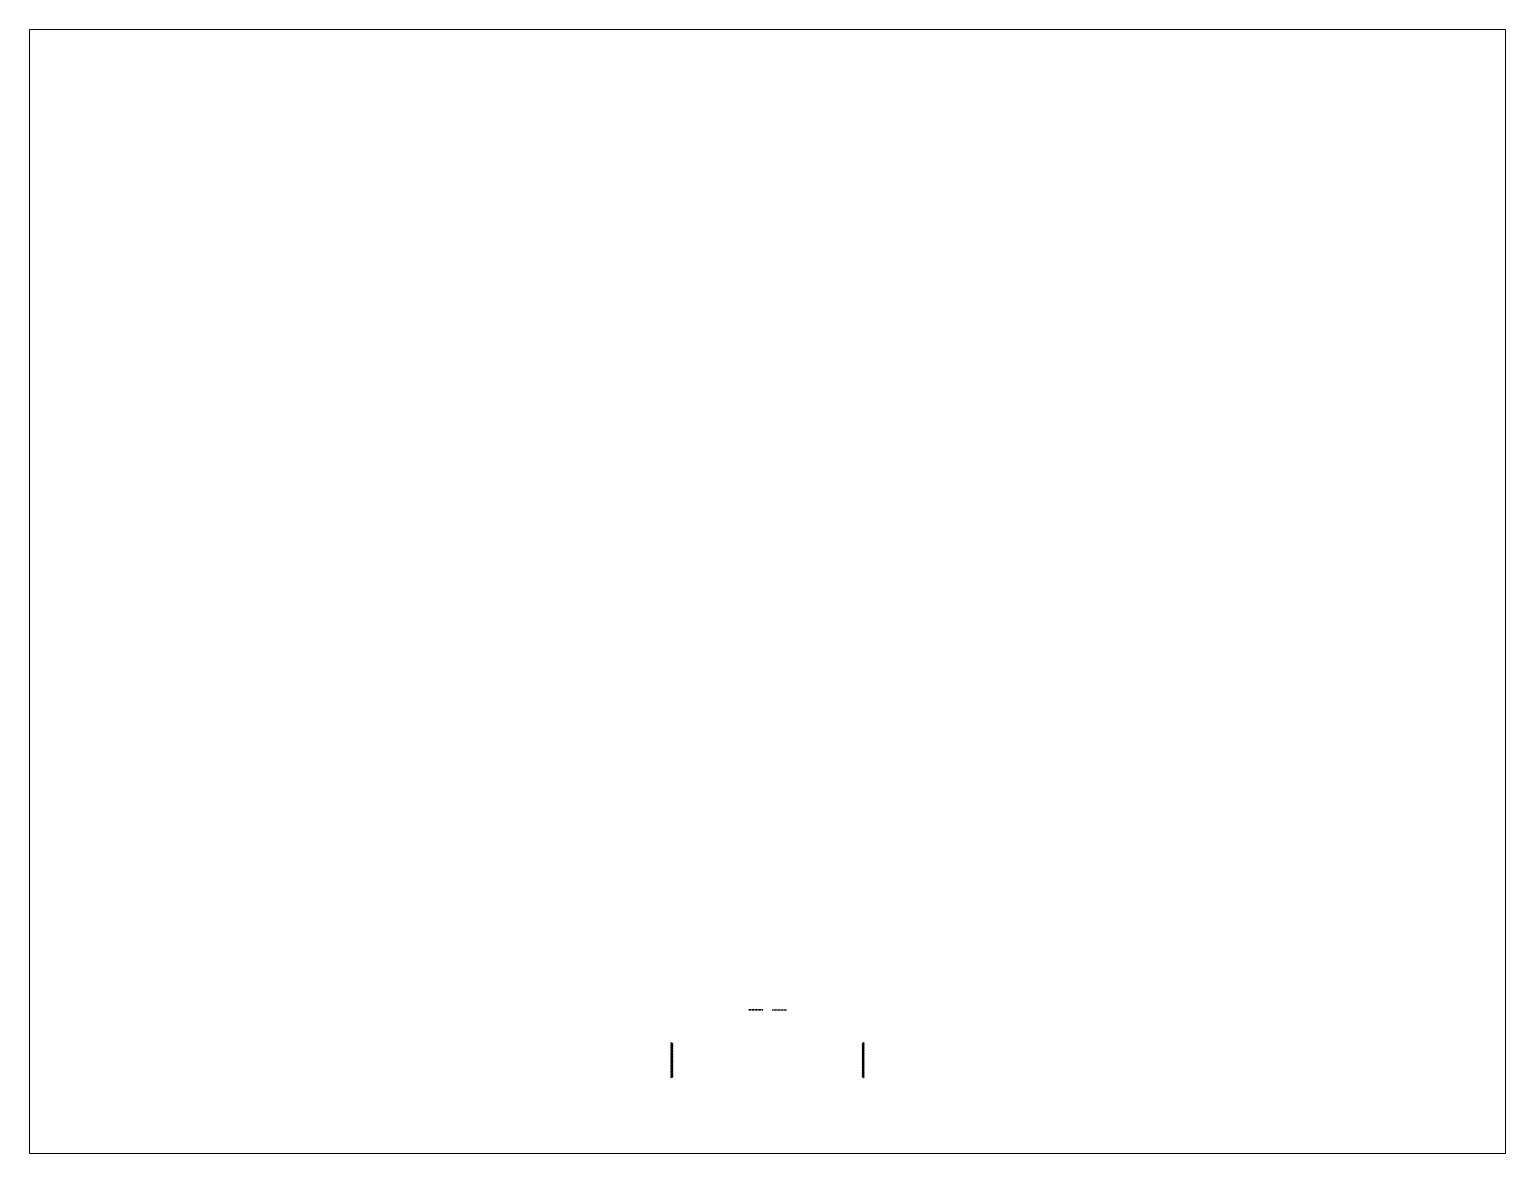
# Paper-space layout 'Layout1' of a CAD drawing. Header units: inches. Extents: x 1.05 to 9.45, y 0.8 to 7.2.
# The model-space entities are those that its viewports show. They can reach past a viewport. Long polylines and large blocks are cut down to what shows.
import ezdxf

# ---------------------------------------------------------------- set-up
doc = ezdxf.new("R2010")
doc.units = ezdxf.units.IN
doc.header["$MEASUREMENT"] = 0

msp = doc.modelspace()

# ---------------------------------------------------------------- linework, layer by layer
for points in [[(-1.05, -23.7), (-1.057, -23.693), (-1.064, -23.7), (-1.057, -23.707)], [(-1.029, -23.7), (-1.036, -23.693), (-1.043, -23.7), (-1.036, -23.707)], [(-1.008, -23.7), (-1.015, -23.693), (-1.022, -23.7), (-1.015, -23.707)], [(-0.987, -23.7), (-0.994, -23.693), (-1.001, -23.7), (-0.994, -23.707)], [(-0.966, -23.7), (-0.973, -23.693), (-0.98, -23.7), (-0.973, -23.707)], [(-0.945, -23.7), (-0.952, -23.693), (-0.959, -23.7), (-0.952, -23.707)], [(-0.924, -23.7), (-0.931, -23.693), (-0.938, -23.7), (-0.931, -23.707)], [(-0.903, -23.7), (-0.91, -23.693), (-0.917, -23.7), (-0.91, -23.707)], [(-0.882, -23.7), (-0.889, -23.693), (-0.896, -23.7), (-0.889, -23.707)], [(-0.861, -23.7), (-0.868, -23.693), (-0.875, -23.7), (-0.868, -23.707)], [(-0.84, -23.7), (-0.847, -23.693), (-0.854, -23.7), (-0.847, -23.707)], [(-0.819, -23.7), (-0.826, -23.693), (-0.833, -23.7), (-0.826, -23.707)], [(-0.798, -23.7), (-0.805, -23.693), (-0.812, -23.7), (-0.805, -23.707)], [(-0.777, -23.7), (-0.784, -23.693), (-0.791, -23.7), (-0.784, -23.707)], [(-0.756, -23.7), (-0.763, -23.693), (-0.77, -23.7), (-0.763, -23.707)], [(-0.735, -23.7), (-0.742, -23.693), (-0.749, -23.7), (-0.742, -23.707)], [(-0.714, -23.7), (-0.721, -23.693), (-0.728, -23.7), (-0.721, -23.707)], [(-0.693, -23.7), (-0.7, -23.693), (-0.707, -23.7), (-0.7, -23.707)], [(-0.672, -23.7), (-0.679, -23.693), (-0.686, -23.7), (-0.679, -23.707)], [(-0.651, -23.7), (-0.658, -23.693), (-0.665, -23.7), (-0.658, -23.707)], [(-0.63, -23.7), (-0.637, -23.693), (-0.644, -23.7), (-0.637, -23.707)], [(-0.609, -23.7), (-0.616, -23.693), (-0.623, -23.7), (-0.616, -23.707)], [(-0.588, -23.7), (-0.595, -23.693), (-0.602, -23.7), (-0.595, -23.707)], [(-0.567, -23.7), (-0.574, -23.693), (-0.581, -23.7), (-0.574, -23.707)], [(-0.546, -23.7), (-0.553, -23.693), (-0.56, -23.7), (-0.553, -23.707)], [(-0.525, -23.7), (-0.532, -23.693), (-0.539, -23.7), (-0.532, -23.707)], [(-0.504, -23.7), (-0.511, -23.693), (-0.518, -23.7), (-0.511, -23.707)], [(-0.483, -23.7), (-0.49, -23.693), (-0.497, -23.7), (-0.49, -23.707)], [(-0.462, -23.7), (-0.469, -23.693), (-0.476, -23.7), (-0.469, -23.707)], [(-0.441, -23.7), (-0.448, -23.693), (-0.455, -23.7), (-0.448, -23.707)], [(-0.42, -23.7), (-0.427, -23.693), (-0.434, -23.7), (-0.427, -23.707)], [(-0.399, -23.7), (-0.406, -23.693), (-0.413, -23.7), (-0.406, -23.707)], [(-0.378, -23.7), (-0.385, -23.693), (-0.392, -23.7), (-0.385, -23.707)], [(-0.357, -23.7), (-0.364, -23.693), (-0.371, -23.7), (-0.364, -23.707)], [(-0.336, -23.7), (-0.343, -23.693), (-0.35, -23.7), (-0.343, -23.707)], [(-0.315, -23.7), (-0.322, -23.693), (-0.329, -23.7), (-0.322, -23.707)], [(-0.294, -23.7), (-0.301, -23.693), (-0.308, -23.7), (-0.301, -23.707)], [(-0.273, -23.7), (-0.28, -23.693), (-0.287, -23.7), (-0.28, -23.707)], [(0.263, -23.7), (0.27, -23.693), (0.277, -23.7), (0.27, -23.707)], [(0.284, -23.7), (0.291, -23.693), (0.298, -23.7), (0.291, -23.707)], [(0.305, -23.7), (0.312, -23.693), (0.319, -23.7), (0.312, -23.707)], [(0.326, -23.7), (0.333, -23.693), (0.34, -23.7), (0.333, -23.707)], [(0.347, -23.7), (0.354, -23.693), (0.361, -23.7), (0.354, -23.707)], [(0.368, -23.7), (0.375, -23.693), (0.382, -23.7), (0.375, -23.707)], [(0.389, -23.7), (0.396, -23.693), (0.403, -23.7), (0.396, -23.707)], [(0.41, -23.7), (0.417, -23.693), (0.424, -23.7), (0.417, -23.707)], [(0.431, -23.7), (0.438, -23.693), (0.445, -23.7), (0.438, -23.707)], [(0.452, -23.7), (0.459, -23.693), (0.466, -23.7), (0.459, -23.707)], [(0.473, -23.7), (0.48, -23.693), (0.487, -23.7), (0.48, -23.707)], [(0.494, -23.7), (0.501, -23.693), (0.508, -23.7), (0.501, -23.707)], [(0.515, -23.7), (0.522, -23.693), (0.529, -23.7), (0.522, -23.707)], [(0.536, -23.7), (0.543, -23.693), (0.55, -23.7), (0.543, -23.707)], [(0.557, -23.7), (0.564, -23.693), (0.571, -23.7), (0.564, -23.707)], [(0.578, -23.7), (0.585, -23.693), (0.592, -23.7), (0.585, -23.707)], [(0.599, -23.7), (0.606, -23.693), (0.613, -23.7), (0.606, -23.707)], [(0.62, -23.7), (0.627, -23.693), (0.634, -23.7), (0.627, -23.707)], [(0.641, -23.7), (0.648, -23.693), (0.655, -23.7), (0.648, -23.707)], [(0.662, -23.7), (0.669, -23.693), (0.676, -23.7), (0.669, -23.707)], [(0.683, -23.7), (0.69, -23.693), (0.697, -23.7), (0.69, -23.707)], [(0.704, -23.7), (0.711, -23.693), (0.718, -23.7), (0.711, -23.707)], [(0.725, -23.7), (0.732, -23.693), (0.739, -23.7), (0.732, -23.707)], [(0.746, -23.7), (0.753, -23.693), (0.76, -23.7), (0.753, -23.707)], [(0.767, -23.7), (0.774, -23.693), (0.781, -23.7), (0.774, -23.707)], [(0.788, -23.7), (0.795, -23.693), (0.802, -23.7), (0.795, -23.707)], [(0.809, -23.7), (0.816, -23.693), (0.823, -23.7), (0.816, -23.707)], [(0.83, -23.7), (0.837, -23.693), (0.844, -23.7), (0.837, -23.707)], [(0.851, -23.7), (0.858, -23.693), (0.865, -23.7), (0.858, -23.707)], [(0.872, -23.7), (0.879, -23.693), (0.886, -23.7), (0.879, -23.707)], [(0.893, -23.7), (0.9, -23.693), (0.907, -23.7), (0.9, -23.707)], [(0.914, -23.7), (0.921, -23.693), (0.928, -23.7), (0.921, -23.707)], [(0.935, -23.7), (0.942, -23.693), (0.949, -23.7), (0.942, -23.707)], [(0.956, -23.7), (0.963, -23.693), (0.97, -23.7), (0.963, -23.707)], [(0.977, -23.7), (0.984, -23.693), (0.991, -23.7), (0.984, -23.707)], [(0.998, -23.7), (1.005, -23.693), (1.012, -23.7), (1.005, -23.707)], [(1.019, -23.7), (1.026, -23.693), (1.033, -23.7), (1.026, -23.707)], [(1.04, -23.7), (1.047, -23.693), (1.054, -23.7), (1.047, -23.707)], [(-5.478, -25.588), (-5.446, -25.556), (-5.414, -25.588), (-5.446, -25.62)], [(-5.446, -25.704), (-5.478, -25.672), (-5.446, -25.64), (-5.414, -25.672)], [(-5.446, -25.788), (-5.478, -25.756), (-5.446, -25.724), (-5.414, -25.756)], [(-5.446, -25.872), (-5.478, -25.84), (-5.446, -25.808), (-5.414, -25.84)], [(-5.446, -25.956), (-5.478, -25.924), (-5.446, -25.892), (-5.414, -25.924)], [(-5.436, -25.63), (-5.404, -25.598), (-5.372, -25.63), (-5.404, -25.662)], [(-5.436, -25.714), (-5.404, -25.682), (-5.372, -25.714), (-5.404, -25.746)], [(-5.436, -25.798), (-5.404, -25.766), (-5.372, -25.798), (-5.404, -25.83)], [(-5.404, -25.85), (-5.372, -25.882), (-5.404, -25.914), (-5.436, -25.882)], [(5.426, -25.622), (5.394, -25.59), (5.362, -25.622), (5.394, -25.654)], [(5.426, -25.706), (5.394, -25.674), (5.362, -25.706), (5.394, -25.738)], [(5.426, -25.79), (5.394, -25.758), (5.362, -25.79), (5.394, -25.822)], [(5.394, -25.842), (5.362, -25.874), (5.394, -25.906), (5.426, -25.874)], [(5.468, -25.58), (5.436, -25.548), (5.404, -25.58), (5.436, -25.612)], [(5.436, -25.696), (5.468, -25.664), (5.436, -25.632), (5.404, -25.664)], [(5.436, -25.78), (5.468, -25.748), (5.436, -25.716), (5.404, -25.748)], [(5.436, -25.864), (5.468, -25.832), (5.436, -25.8), (5.404, -25.832)], [(5.436, -25.948), (5.468, -25.916), (5.436, -25.884), (5.404, -25.916)], [(-5.446, -26.04), (-5.478, -26.008), (-5.446, -25.976), (-5.414, -26.008)], [(-5.446, -26.124), (-5.478, -26.092), (-5.446, -26.06), (-5.414, -26.092)], [(-5.446, -26.208), (-5.478, -26.176), (-5.446, -26.144), (-5.414, -26.176)], [(-5.446, -26.292), (-5.478, -26.26), (-5.446, -26.228), (-5.414, -26.26)], [(-5.446, -26.376), (-5.478, -26.344), (-5.446, -26.312), (-5.414, -26.344)], [(-5.446, -26.46), (-5.478, -26.428), (-5.446, -26.396), (-5.414, -26.428)], [(-5.446, -26.46), (-5.478, -26.428), (-5.446, -26.396), (-5.414, -26.428)], [(-5.446, -26.544), (-5.478, -26.512), (-5.446, -26.48), (-5.414, -26.512)], [(-5.446, -26.628), (-5.478, -26.596), (-5.446, -26.564), (-5.414, -26.596)], [(-5.478, -26.68), (-5.446, -26.648), (-5.414, -26.68), (-5.446, -26.712)], [(-5.446, -26.796), (-5.478, -26.764), (-5.446, -26.732), (-5.414, -26.764)], [(-5.404, -25.934), (-5.372, -25.966), (-5.404, -25.998), (-5.436, -25.966)], [(-5.404, -26.018), (-5.372, -26.05), (-5.404, -26.082), (-5.436, -26.05)], [(-5.404, -26.102), (-5.372, -26.134), (-5.404, -26.166), (-5.436, -26.134)], [(-5.404, -26.186), (-5.372, -26.218), (-5.404, -26.25), (-5.436, -26.218)], [(-5.404, -26.27), (-5.372, -26.302), (-5.404, -26.334), (-5.436, -26.302)], [(-5.404, -26.354), (-5.372, -26.386), (-5.404, -26.418), (-5.436, -26.386)], [(-5.436, -26.47), (-5.404, -26.438), (-5.372, -26.47), (-5.404, -26.502)], [(-5.436, -26.554), (-5.404, -26.522), (-5.372, -26.554), (-5.404, -26.586)], [(-5.404, -26.606), (-5.372, -26.638), (-5.404, -26.67), (-5.436, -26.638)], [(-5.436, -26.722), (-5.404, -26.69), (-5.372, -26.722), (-5.404, -26.754)], [(5.394, -25.926), (5.362, -25.958), (5.394, -25.99), (5.426, -25.958)], [(5.394, -26.01), (5.362, -26.042), (5.394, -26.074), (5.426, -26.042)], [(5.394, -26.094), (5.362, -26.126), (5.394, -26.158), (5.426, -26.126)], [(5.394, -26.178), (5.362, -26.21), (5.394, -26.242), (5.426, -26.21)], [(5.394, -26.262), (5.362, -26.294), (5.394, -26.326), (5.426, -26.294)], [(5.394, -26.346), (5.362, -26.378), (5.394, -26.41), (5.426, -26.378)], [(5.426, -26.462), (5.394, -26.43), (5.362, -26.462), (5.394, -26.494)], [(5.426, -26.546), (5.394, -26.514), (5.362, -26.546), (5.394, -26.578)], [(5.394, -26.598), (5.362, -26.63), (5.394, -26.662), (5.426, -26.63)], [(5.426, -26.714), (5.394, -26.682), (5.362, -26.714), (5.394, -26.746)], [(5.436, -26.032), (5.468, -26), (5.436, -25.968), (5.404, -26)], [(5.436, -26.116), (5.468, -26.084), (5.436, -26.052), (5.404, -26.084)], [(5.436, -26.2), (5.468, -26.168), (5.436, -26.136), (5.404, -26.168)], [(5.436, -26.284), (5.468, -26.252), (5.436, -26.22), (5.404, -26.252)], [(5.436, -26.368), (5.468, -26.336), (5.436, -26.304), (5.404, -26.336)], [(5.436, -26.452), (5.468, -26.42), (5.436, -26.388), (5.404, -26.42)], [(5.436, -26.452), (5.468, -26.42), (5.436, -26.388), (5.404, -26.42)], [(5.436, -26.536), (5.468, -26.504), (5.436, -26.472), (5.404, -26.504)], [(5.436, -26.62), (5.468, -26.588), (5.436, -26.556), (5.404, -26.588)], [(5.468, -26.672), (5.436, -26.64), (5.404, -26.672), (5.436, -26.704)], [(5.436, -26.788), (5.468, -26.756), (5.436, -26.724), (5.404, -26.756)], [(-5.446, -26.88), (-5.478, -26.848), (-5.446, -26.816), (-5.414, -26.848)], [(-5.446, -26.964), (-5.478, -26.932), (-5.446, -26.9), (-5.414, -26.932)], [(-5.446, -27.048), (-5.478, -27.016), (-5.446, -26.984), (-5.414, -27.016)], [(-5.446, -27.132), (-5.478, -27.1), (-5.446, -27.068), (-5.414, -27.1)], [(-5.446, -27.216), (-5.478, -27.184), (-5.446, -27.152), (-5.414, -27.184)], [(-5.446, -27.3), (-5.478, -27.268), (-5.446, -27.236), (-5.414, -27.268)], [(-5.446, -27.384), (-5.478, -27.352), (-5.446, -27.32), (-5.414, -27.352)], [(-5.446, -27.468), (-5.478, -27.436), (-5.446, -27.404), (-5.414, -27.436)], [(-5.446, -27.552), (-5.478, -27.52), (-5.446, -27.488), (-5.414, -27.52)], [(-5.436, -26.806), (-5.404, -26.774), (-5.372, -26.806), (-5.404, -26.838)], [(-5.436, -26.89), (-5.404, -26.858), (-5.372, -26.89), (-5.404, -26.922)], [(-5.404, -26.942), (-5.372, -26.974), (-5.404, -27.006), (-5.436, -26.974)], [(-5.404, -27.026), (-5.372, -27.058), (-5.404, -27.09), (-5.436, -27.058)], [(-5.404, -27.11), (-5.372, -27.142), (-5.404, -27.174), (-5.436, -27.142)], [(-5.404, -27.194), (-5.372, -27.226), (-5.404, -27.258), (-5.436, -27.226)], [(-5.404, -27.278), (-5.372, -27.31), (-5.404, -27.342), (-5.436, -27.31)], [(-5.404, -27.362), (-5.372, -27.394), (-5.404, -27.426), (-5.436, -27.394)], [(-5.404, -27.446), (-5.372, -27.478), (-5.404, -27.51), (-5.436, -27.478)], [(5.426, -26.798), (5.394, -26.766), (5.362, -26.798), (5.394, -26.83)], [(5.426, -26.882), (5.394, -26.85), (5.362, -26.882), (5.394, -26.914)], [(5.394, -26.934), (5.362, -26.966), (5.394, -26.998), (5.426, -26.966)], [(5.394, -27.018), (5.362, -27.05), (5.394, -27.082), (5.426, -27.05)], [(5.394, -27.102), (5.362, -27.134), (5.394, -27.166), (5.426, -27.134)], [(5.394, -27.186), (5.362, -27.218), (5.394, -27.25), (5.426, -27.218)], [(5.394, -27.27), (5.362, -27.302), (5.394, -27.334), (5.426, -27.302)], [(5.394, -27.354), (5.362, -27.386), (5.394, -27.418), (5.426, -27.386)], [(5.394, -27.439), (5.362, -27.47), (5.394, -27.502), (5.426, -27.47)], [(5.436, -26.872), (5.468, -26.84), (5.436, -26.808), (5.404, -26.84)], [(5.436, -26.956), (5.468, -26.924), (5.436, -26.892), (5.404, -26.924)], [(5.436, -27.04), (5.468, -27.008), (5.436, -26.976), (5.404, -27.008)], [(5.436, -27.124), (5.468, -27.092), (5.436, -27.06), (5.404, -27.092)], [(5.436, -27.208), (5.468, -27.176), (5.436, -27.144), (5.404, -27.176)], [(5.436, -27.292), (5.468, -27.26), (5.436, -27.228), (5.404, -27.26)], [(5.436, -27.376), (5.468, -27.344), (5.436, -27.312), (5.404, -27.344)], [(5.436, -27.46), (5.468, -27.428), (5.436, -27.397), (5.404, -27.428)], [(5.436, -27.544), (5.468, -27.512), (5.436, -27.481), (5.404, -27.512)]]:
    msp.add_lwpolyline(points, close=True)

psp = doc.layouts.get("Layout1")

# ---------------------------------------------------------------- viewports
at = {"layer": '0', "view_target_point": (-2.3723, 3.7417)}
psp.add_viewport(center=(5.25, 4), size=(8.4, 6.4), view_center_point=(2.3673, -3.7417), view_height=63.670344, dxfattribs=at)

doc.saveas('drawing.dxf')
